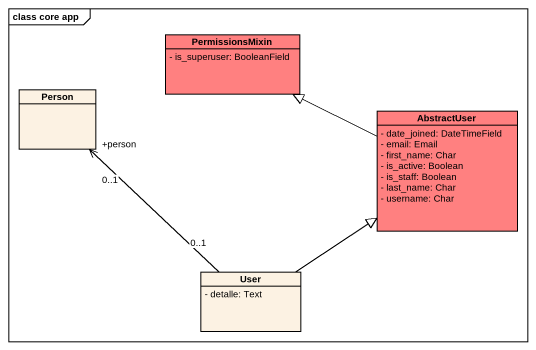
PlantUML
@startuml
mainframe class core app
hide circle
hide empty members
skinparam classAttributeIconSize 0
class PermissionsMixin #FF8080 {
  - is_superuser: BooleanField
}
class "Person" as Person_
class AbstractUser #FF8080 {
  - date_joined: DateTimeField
  - email: Email
  - first_name: Char
  - is_active: Boolean
  - is_staff: Boolean
  - last_name: Char
  - username: Char
}
class User {
  - detalle: Text
}
AbstractUser -left-|> PermissionsMixin
User "0..1" -up-> "+person\n0..1" Person_
User -up-|> AbstractUser
@enduml
